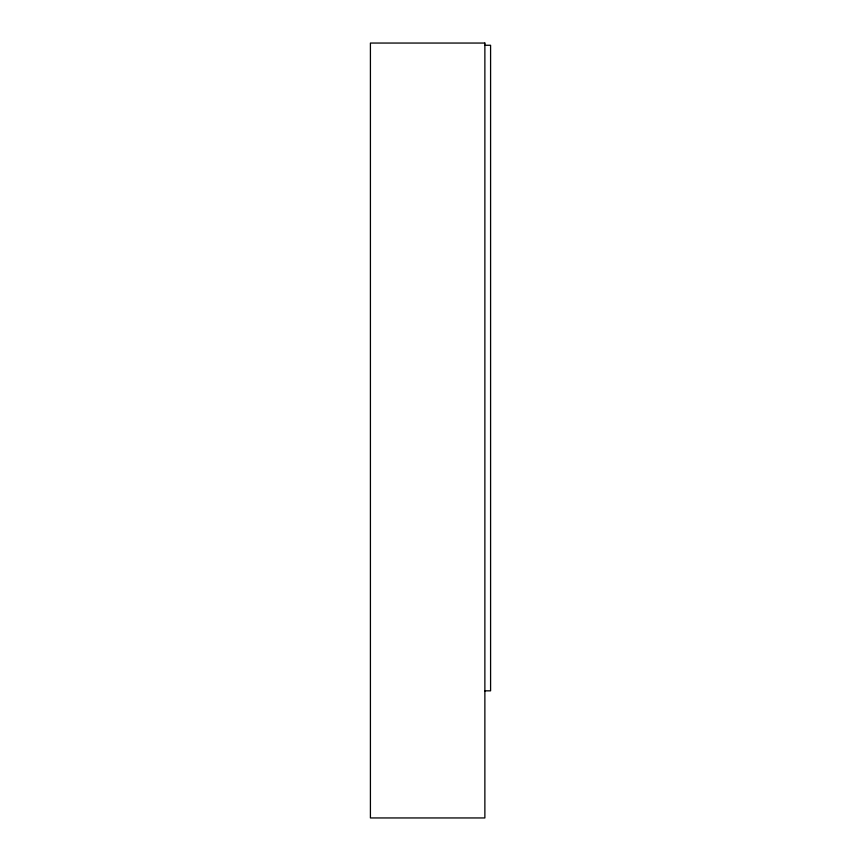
<?xml version="1.0" encoding="UTF-8"?>
<svg xmlns="http://www.w3.org/2000/svg" width="861" height="861" viewBox="0 0 861 861"><rect width="100%" height="100%" fill="white"/><g stroke="black" fill="none" stroke-linecap="round" stroke-linejoin="round"><path stroke-width="1.29" d="M484.872 45.267L490.587 45.267L490.587 690.834L484.872 690.834M484.872 43.05L370.413 43.05L370.413 817.95L484.872 817.95L484.872 43.05"/></g></svg>
